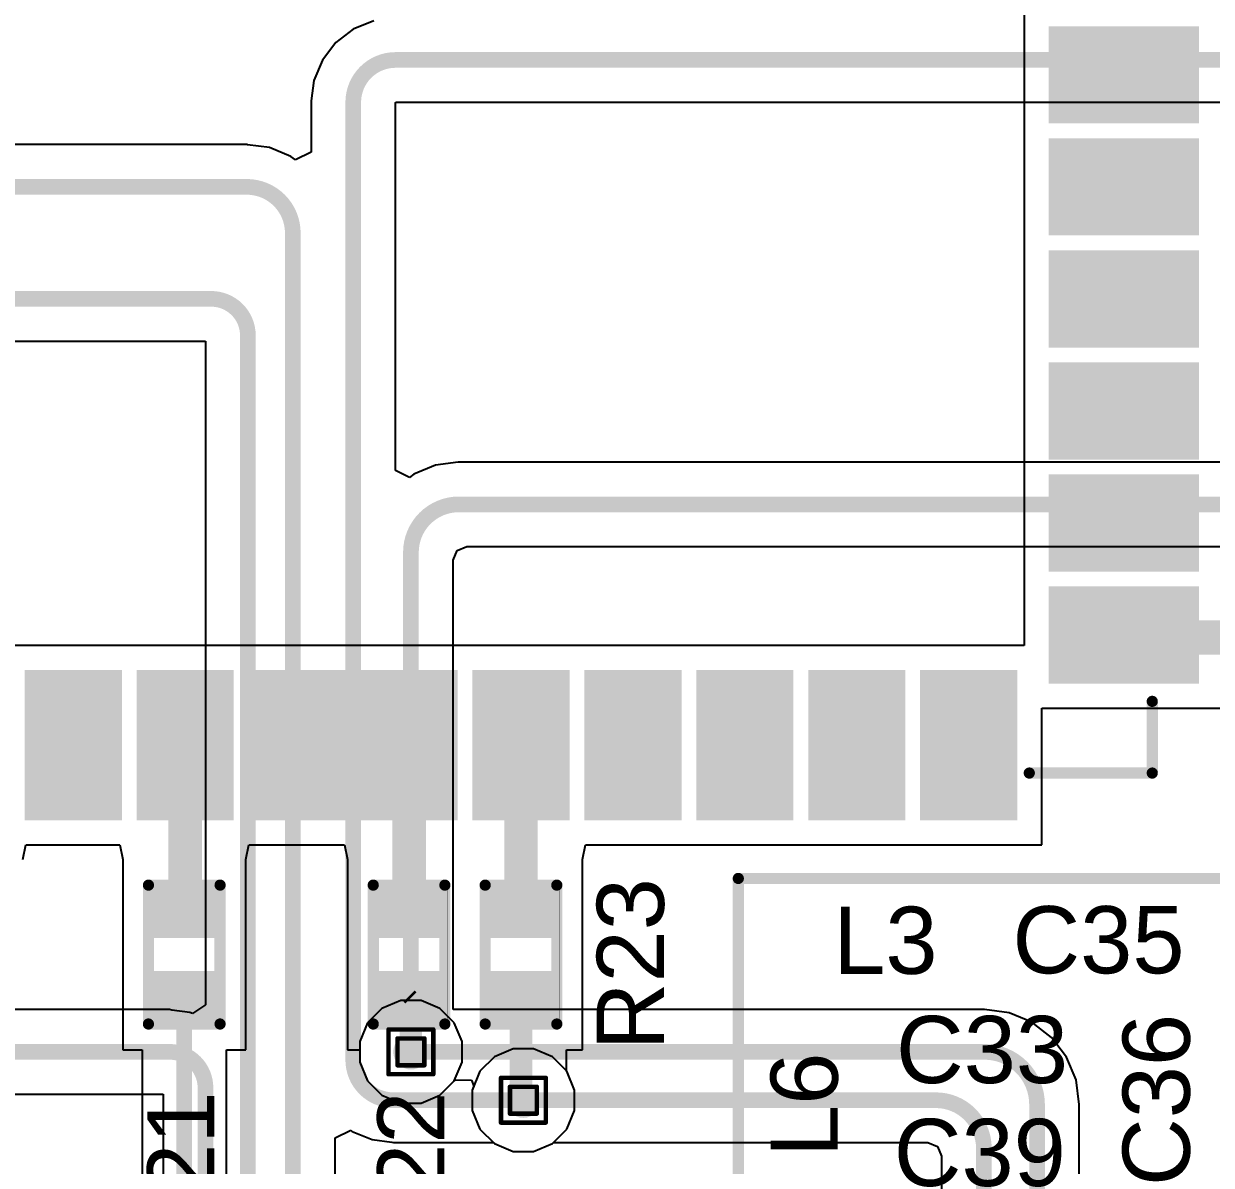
# Model space of a CAD drawing. Header units: inches. Extents: x -18 to 5357, y -8 to 5291.
# Drawn here: x 17.42 to 30.89, y 52.12 to 65.06 of the extents above; entities that cross this region are included whole.
import ezdxf

# ---------------------------------------------------------------- set-up
doc = ezdxf.new("R2010")
doc.units = ezdxf.units.IN
for name, color, linetype in [('Bottom Layer', 5, 'Continuous'), ('Drill Drawing', 1, 'Continuous'), ('Ground', 16, 'Continuous'), ('Power', 76, 'Continuous'), ('Top Layer', 1, 'Continuous'), ('Top Overlay', 2, 'Continuous'), ('Top Paste', 8, 'Continuous'), ('Top Solder', 216, 'Continuous'), ('Via Holes', 16, 'Continuous')]:
    doc.layers.add(name, color=color, linetype=linetype)
doc.styles.add('Arial', font='', dxfattribs={"height": 0.2})
doc.styles.get('Arial').set_extended_font_data('Arial')

# ---------------------------------------------------------------- blocks, each defined once
blk = doc.blocks.new('41_SMD_M______19')
at = {"layer": 'Top Layer'}
for points in [[(8.00000051, -0.82999961), (9.500000049999999, -0.82999961), (9.500000049999999, -1.73000035), (8.00000051, -1.73000035)], [(8.00000051, -2.09999961), (9.500000049999999, -2.09999961), (9.500000049999999, -3.00000035), (8.00000051, -3.00000035)], [(8.00000051, -3.36999961), (9.500000049999999, -3.36999961), (9.500000049999999, -4.270000349999999), (8.00000051, -4.270000349999999)], [(8.00000051, -4.63999961), (9.500000049999999, -4.63999961), (9.500000049999999, -5.54000035), (8.00000051, -5.54000035)], [(8.00000051, -5.90999961), (9.500000049999999, -5.90999961), (9.500000049999999, -6.810000349999999), (8.00000051, -6.810000349999999)], [(8.00000051, -7.179999609999999), (9.500000049999999, -7.179999609999999), (9.500000049999999, -8.080000349999999), (8.00000051, -8.080000349999999)], [(-3.61999911, -9.62999979), (-3.61999911, -8.13000025), (-2.71999837, -8.13000025), (-2.71999837, -9.62999979)], [(-2.34999911, -9.62999979), (-2.34999911, -8.13000025), (-1.44999837, -8.13000025), (-1.44999837, -9.62999979)], [(-1.07999911, -9.62999979), (-1.07999911, -8.13000025), (-0.1799983699999999, -8.13000025), (-0.1799983700000001, -9.62999979)], [(0.1900008899999999, -9.62999979), (0.1900008900000001, -8.13000025), (1.09000163, -8.13000025), (1.09000163, -9.62999979)], [(1.46000089, -9.62999979), (1.46000089, -8.13000025), (2.36000163, -8.13000025), (2.36000163, -9.62999979)], [(2.73000089, -9.62999979), (2.73000089, -8.13000025), (3.63000163, -8.13000025), (3.63000163, -9.62999979)], [(4.00000089, -9.62999979), (4.00000089, -8.13000025), (4.900001629999999, -8.13000025), (4.900001629999999, -9.62999979)], [(5.270000889999999, -9.62999979), (5.270000889999999, -8.13000025), (6.17000163, -8.13000025), (6.17000163, -9.62999979)], [(6.54000089, -9.62999979), (6.54000089, -8.13000025), (7.44000163, -8.13000025), (7.44000163, -9.62999979)]]:
    blk.add_hatch(color=1, dxfattribs=at).paths.add_polyline_path(points)
at = {"layer": 'Top Paste'}
for points in [[(8.00000051, -0.82999961), (9.500000049999999, -0.82999961), (9.500000049999999, -1.73000035), (8.00000051, -1.73000035)], [(8.00000051, -2.09999961), (9.500000049999999, -2.09999961), (9.500000049999999, -3.00000035), (8.00000051, -3.00000035)], [(8.00000051, -3.36999961), (9.500000049999999, -3.36999961), (9.500000049999999, -4.270000349999999), (8.00000051, -4.270000349999999)], [(8.00000051, -4.63999961), (9.500000049999999, -4.63999961), (9.500000049999999, -5.54000035), (8.00000051, -5.54000035)], [(8.00000051, -5.90999961), (9.500000049999999, -5.90999961), (9.500000049999999, -6.810000349999999), (8.00000051, -6.810000349999999)], [(8.00000051, -7.179999609999999), (9.500000049999999, -7.179999609999999), (9.500000049999999, -8.080000349999999), (8.00000051, -8.080000349999999)], [(-3.61999911, -9.62999979), (-3.61999911, -8.13000025), (-2.71999837, -8.13000025), (-2.71999837, -9.62999979)], [(-2.34999911, -9.62999979), (-2.34999911, -8.13000025), (-1.44999837, -8.13000025), (-1.44999837, -9.62999979)], [(-1.07999911, -9.62999979), (-1.07999911, -8.13000025), (-0.1799983699999999, -8.13000025), (-0.1799983700000001, -9.62999979)], [(0.1900008899999999, -9.62999979), (0.1900008900000001, -8.13000025), (1.09000163, -8.13000025), (1.09000163, -9.62999979)], [(1.46000089, -9.62999979), (1.46000089, -8.13000025), (2.36000163, -8.13000025), (2.36000163, -9.62999979)], [(2.73000089, -9.62999979), (2.73000089, -8.13000025), (3.63000163, -8.13000025), (3.63000163, -9.62999979)], [(4.00000089, -9.62999979), (4.00000089, -8.13000025), (4.900001629999999, -8.13000025), (4.900001629999999, -9.62999979)], [(5.270000889999999, -9.62999979), (5.270000889999999, -8.13000025), (6.17000163, -8.13000025), (6.17000163, -9.62999979)], [(6.54000089, -9.62999979), (6.54000089, -8.13000025), (7.44000163, -8.13000025), (7.44000163, -9.62999979)]]:
    blk.add_hatch(color=8, dxfattribs=at).paths.add_polyline_path(points)
at = {"layer": 'Top Solder'}
for points in [[(7.89840051, -0.72839961), (9.601600049999998, -0.72839961), (9.601600049999998, -1.83160035), (7.89840051, -1.83160035)], [(7.89840051, -1.99839961), (9.601600049999998, -1.99839961), (9.601600049999998, -3.10160035), (7.89840051, -3.10160035)], [(7.89840051, -3.268399609999999), (9.601600049999998, -3.268399609999999), (9.601600049999998, -4.37160035), (7.89840051, -4.37160035)], [(7.89840051, -4.53839961), (9.601600049999998, -4.53839961), (9.601600049999998, -5.64160035), (7.89840051, -5.64160035)], [(7.89840051, -5.808399609999999), (9.601600049999998, -5.808399609999999), (9.601600049999998, -6.91160035), (7.89840051, -6.91160035)], [(7.89840051, -7.078399609999999), (9.601600049999998, -7.078399609999999), (9.601600049999998, -8.18160035), (7.89840051, -8.18160035)], [(-3.72159911, -9.731599789999999), (-3.72159911, -8.02840025), (-2.61839837, -8.02840025), (-2.61839837, -9.731599789999999)], [(-2.45159911, -9.731599789999999), (-2.45159911, -8.02840025), (-1.34839837, -8.02840025), (-1.34839837, -9.731599789999999)], [(-1.18159911, -9.731599789999999), (-1.18159911, -8.02840025), (-0.07839836999999991, -8.02840025), (-0.07839837000000008, -9.731599789999999)], [(0.08840088999999993, -9.731599789999999), (0.08840089000000007, -8.02840025), (1.19160163, -8.02840025), (1.19160163, -9.731599789999999)], [(1.35840089, -9.731599789999999), (1.35840089, -8.02840025), (2.46160163, -8.02840025), (2.46160163, -9.731599789999999)], [(2.62840089, -9.731599789999999), (2.62840089, -8.02840025), (3.73160163, -8.02840025), (3.73160163, -9.731599789999999)], [(3.89840089, -9.731599789999999), (3.89840089, -8.02840025), (5.00160163, -8.02840025), (5.00160163, -9.731599789999999)], [(5.16840089, -9.731599789999999), (5.16840089, -8.02840025), (6.27160163, -8.02840025), (6.27160163, -9.731599789999999)], [(6.43840089, -9.731599789999999), (6.43840089, -8.02840025), (7.54160163, -8.02840025), (7.54160163, -9.731599789999999)]]:
    blk.add_hatch(color=216, dxfattribs=at).paths.add_polyline_path(points)
at = {"layer": 'Top Overlay'}
for points in [[(9.0718005, -9.19680152, 0.127, 0.127, 0), (9.0718005, -8.38400152, 0.127, 0.127, 0)], [(7.67679948, -9.19680152, 0.127, 0.127, 0), (9.0718005, -9.19680152, 0.127, 0.127, 0)]]:
    blk.add_lwpolyline(points, format="xyseb", dxfattribs=at)
for points in [[(9.0400505, -8.38400152, 0.0635, 0.0635, 1), (9.103550499999999, -8.38400152, 0.0635, 0.0635, 1)], [(7.645049479999999, -9.19680152, 0.0635, 0.0635, 1), (7.708549479999999, -9.19680152, 0.0635, 0.0635, 1)], [(9.0400505, -9.19680152, 0.0635, 0.0635, 1), (9.103550499999999, -9.19680152, 0.0635, 0.0635, 1)], [(9.0400505, -9.19680152, 0.0635, 0.0635, 1), (9.103550499999999, -9.19680152, 0.0635, 0.0635, 1)]]:
    blk.add_lwpolyline(points, format="xyseb", close=True, dxfattribs=at)
blk = doc.blocks.new('R___0402_51')
at = {"layer": 'Top Layer'}
for points in [[(-0.6985, -0.3175), (-0.6985, 0.3175), (-0.2412999999999999, 0.3175), (-0.2413, -0.3175)], [(0.2412999999999999, -0.3175), (0.2413, 0.3175), (0.6985, 0.3175), (0.6985, -0.3175)]]:
    blk.add_hatch(color=1, dxfattribs=at).paths.add_polyline_path(points)
at = {"layer": 'Top Paste'}
for points in [[(-0.6985, -0.3175), (-0.6985, 0.3175), (-0.2412999999999999, 0.3175), (-0.2413, -0.3175)], [(0.2412999999999999, -0.3175), (0.2413, 0.3175), (0.6985, 0.3175), (0.6985, -0.3175)]]:
    blk.add_hatch(color=8, dxfattribs=at).paths.add_polyline_path(points)
at = {"layer": 'Top Solder'}
for points in [[(-0.75350116, -0.37250116), (-0.75350116, 0.37250116), (-0.1862988399999999, 0.37250116), (-0.18629884, -0.37250116)], [(0.1862988399999999, -0.37250116), (0.18629884, 0.37250116), (0.75350116, 0.37250116), (0.75350116, -0.37250116)]]:
    blk.add_hatch(color=216, dxfattribs=at).paths.add_polyline_path(points)
at = {"layer": 'Top Overlay'}
for points in [[(-0.7874, 0.4064, 0.127, 0.127, 0), (0.7874, 0.4064, 0.127, 0.127, 0)], [(-0.7874, 0.4064, 0.127, 0.127, 0), (-0.7874, -0.4064, 0.127, 0.127, 0)], [(0.7874, 0.4064, 0.127, 0.127, 0), (0.7874, -0.4064, 0.127, 0.127, 0)], [(-0.7874, -0.4064, 0.127, 0.127, 0), (0.7874, -0.4064, 0.127, 0.127, 0)], [(-0.8128, -0.4318, 0.0032258, 0.0032258, 0), (0.8128, -0.4318, 0.0032258, 0.0032258, 0)]]:
    blk.add_lwpolyline(points, format="xyseb", dxfattribs=at)
for points in [[(-0.8191499999999999, 0.4064, 0.0635, 0.0635, 1), (-0.7556499999999999, 0.4064, 0.0635, 0.0635, 1)], [(-0.8191499999999999, 0.4064, 0.0635, 0.0635, 1), (-0.7556499999999999, 0.4064, 0.0635, 0.0635, 1)], [(0.7556499999999999, 0.4064, 0.0635, 0.0635, 1), (0.8191499999999999, 0.4064, 0.0635, 0.0635, 1)], [(0.7556499999999999, 0.4064, 0.0635, 0.0635, 1), (0.8191499999999999, 0.4064, 0.0635, 0.0635, 1)], [(-0.8191499999999999, -0.4064, 0.0635, 0.0635, 1), (-0.7556499999999999, -0.4064, 0.0635, 0.0635, 1)], [(-0.8191499999999999, -0.4064, 0.0635, 0.0635, 1), (-0.7556499999999999, -0.4064, 0.0635, 0.0635, 1)], [(0.7556499999999999, -0.4064, 0.0635, 0.0635, 1), (0.8191499999999999, -0.4064, 0.0635, 0.0635, 1)], [(0.7556499999999999, -0.4064, 0.0635, 0.0635, 1), (0.8191499999999999, -0.4064, 0.0635, 0.0635, 1)], [(-0.81360518, -0.4318, 0.0016129, 0.0016129, 1), (-0.8119948199999999, -0.4318, 0.0016129, 0.0016129, 1)], [(0.8119948199999999, -0.4318, 0.0016129, 0.0016129, 1), (0.81360518, -0.4318, 0.0016129, 0.0016129, 1)]]:
    blk.add_lwpolyline(points, format="xyseb", close=True, dxfattribs=at)
blk = doc.blocks.new('R___0402_52')
at = {"layer": 'Top Layer'}
for points in [[(-0.6985, -0.3175), (-0.6985, 0.3175), (-0.2412999999999999, 0.3175), (-0.2413, -0.3175)], [(0.2412999999999999, -0.3175), (0.2413, 0.3175), (0.6985, 0.3175), (0.6985, -0.3175)]]:
    blk.add_hatch(color=1, dxfattribs=at).paths.add_polyline_path(points)
at = {"layer": 'Top Paste'}
for points in [[(-0.6985, -0.3175), (-0.6985, 0.3175), (-0.2412999999999999, 0.3175), (-0.2413, -0.3175)], [(0.2412999999999999, -0.3175), (0.2413, 0.3175), (0.6985, 0.3175), (0.6985, -0.3175)]]:
    blk.add_hatch(color=8, dxfattribs=at).paths.add_polyline_path(points)
at = {"layer": 'Top Solder'}
for points in [[(-0.75350116, -0.37250116), (-0.75350116, 0.37250116), (-0.1862988399999999, 0.37250116), (-0.18629884, -0.37250116)], [(0.1862988399999999, -0.37250116), (0.18629884, 0.37250116), (0.75350116, 0.37250116), (0.75350116, -0.37250116)]]:
    blk.add_hatch(color=216, dxfattribs=at).paths.add_polyline_path(points)
at = {"layer": 'Top Overlay'}
for points in [[(-0.7874, 0.4064, 0.127, 0.127, 0), (0.7874, 0.4064, 0.127, 0.127, 0)], [(-0.7874, 0.4064, 0.127, 0.127, 0), (-0.7874, -0.4064, 0.127, 0.127, 0)], [(0.7874, 0.4064, 0.127, 0.127, 0), (0.7874, -0.4064, 0.127, 0.127, 0)], [(-0.7874, -0.4064, 0.127, 0.127, 0), (0.7874, -0.4064, 0.127, 0.127, 0)], [(-0.8128, -0.4318, 0.0032258, 0.0032258, 0), (0.8128, -0.4318, 0.0032258, 0.0032258, 0)]]:
    blk.add_lwpolyline(points, format="xyseb", dxfattribs=at)
for points in [[(-0.8191499999999999, 0.4064, 0.0635, 0.0635, 1), (-0.7556499999999999, 0.4064, 0.0635, 0.0635, 1)], [(-0.8191499999999999, 0.4064, 0.0635, 0.0635, 1), (-0.7556499999999999, 0.4064, 0.0635, 0.0635, 1)], [(0.7556499999999999, 0.4064, 0.0635, 0.0635, 1), (0.8191499999999999, 0.4064, 0.0635, 0.0635, 1)], [(0.7556499999999999, 0.4064, 0.0635, 0.0635, 1), (0.8191499999999999, 0.4064, 0.0635, 0.0635, 1)], [(-0.8191499999999999, -0.4064, 0.0635, 0.0635, 1), (-0.7556499999999999, -0.4064, 0.0635, 0.0635, 1)], [(-0.8191499999999999, -0.4064, 0.0635, 0.0635, 1), (-0.7556499999999999, -0.4064, 0.0635, 0.0635, 1)], [(0.7556499999999999, -0.4064, 0.0635, 0.0635, 1), (0.8191499999999999, -0.4064, 0.0635, 0.0635, 1)], [(0.7556499999999999, -0.4064, 0.0635, 0.0635, 1), (0.8191499999999999, -0.4064, 0.0635, 0.0635, 1)], [(-0.81360518, -0.4318, 0.0016129, 0.0016129, 1), (-0.8119948199999999, -0.4318, 0.0016129, 0.0016129, 1)], [(0.8119948199999999, -0.4318, 0.0016129, 0.0016129, 1), (0.81360518, -0.4318, 0.0016129, 0.0016129, 1)]]:
    blk.add_lwpolyline(points, format="xyseb", close=True, dxfattribs=at)
blk = doc.blocks.new('R___0402_53')
at = {"layer": 'Top Layer'}
for points in [[(-0.6985, -0.3175), (-0.6985, 0.3175), (-0.2412999999999999, 0.3175), (-0.2413, -0.3175)], [(0.2412999999999999, -0.3175), (0.2413, 0.3175), (0.6985, 0.3175), (0.6985, -0.3175)]]:
    blk.add_hatch(color=1, dxfattribs=at).paths.add_polyline_path(points)
at = {"layer": 'Top Paste'}
for points in [[(-0.6985, -0.3175), (-0.6985, 0.3175), (-0.2412999999999999, 0.3175), (-0.2413, -0.3175)], [(0.2412999999999999, -0.3175), (0.2413, 0.3175), (0.6985, 0.3175), (0.6985, -0.3175)]]:
    blk.add_hatch(color=8, dxfattribs=at).paths.add_polyline_path(points)
at = {"layer": 'Top Solder'}
for points in [[(-0.75350116, -0.37250116), (-0.75350116, 0.37250116), (-0.1862988399999999, 0.37250116), (-0.18629884, -0.37250116)], [(0.1862988399999999, -0.37250116), (0.18629884, 0.37250116), (0.75350116, 0.37250116), (0.75350116, -0.37250116)]]:
    blk.add_hatch(color=216, dxfattribs=at).paths.add_polyline_path(points)
at = {"layer": 'Top Overlay'}
for points in [[(-0.7874, 0.4064, 0.127, 0.127, 0), (0.7874, 0.4064, 0.127, 0.127, 0)], [(-0.7874, 0.4064, 0.127, 0.127, 0), (-0.7874, -0.4064, 0.127, 0.127, 0)], [(0.7874, 0.4064, 0.127, 0.127, 0), (0.7874, -0.4064, 0.127, 0.127, 0)], [(-0.7874, -0.4064, 0.127, 0.127, 0), (0.7874, -0.4064, 0.127, 0.127, 0)], [(-0.8128, -0.4318, 0.0032258, 0.0032258, 0), (0.8128, -0.4318, 0.0032258, 0.0032258, 0)]]:
    blk.add_lwpolyline(points, format="xyseb", dxfattribs=at)
for points in [[(-0.8191499999999999, 0.4064, 0.0635, 0.0635, 1), (-0.7556499999999999, 0.4064, 0.0635, 0.0635, 1)], [(-0.8191499999999999, 0.4064, 0.0635, 0.0635, 1), (-0.7556499999999999, 0.4064, 0.0635, 0.0635, 1)], [(0.7556499999999999, 0.4064, 0.0635, 0.0635, 1), (0.8191499999999999, 0.4064, 0.0635, 0.0635, 1)], [(0.7556499999999999, 0.4064, 0.0635, 0.0635, 1), (0.8191499999999999, 0.4064, 0.0635, 0.0635, 1)], [(-0.8191499999999999, -0.4064, 0.0635, 0.0635, 1), (-0.7556499999999999, -0.4064, 0.0635, 0.0635, 1)], [(-0.8191499999999999, -0.4064, 0.0635, 0.0635, 1), (-0.7556499999999999, -0.4064, 0.0635, 0.0635, 1)], [(0.7556499999999999, -0.4064, 0.0635, 0.0635, 1), (0.8191499999999999, -0.4064, 0.0635, 0.0635, 1)], [(0.7556499999999999, -0.4064, 0.0635, 0.0635, 1), (0.8191499999999999, -0.4064, 0.0635, 0.0635, 1)], [(-0.81360518, -0.4318, 0.0016129, 0.0016129, 1), (-0.8119948199999999, -0.4318, 0.0016129, 0.0016129, 1)], [(0.8119948199999999, -0.4318, 0.0016129, 0.0016129, 1), (0.81360518, -0.4318, 0.0016129, 0.0016129, 1)]]:
    blk.add_lwpolyline(points, format="xyseb", close=True, dxfattribs=at)

msp = doc.modelspace()

# ---------------------------------------------------------------- hatches: boundary and pattern name
at = {"layer": 'Bottom Layer'}
h = msp.add_hatch(color=5, dxfattribs=at)
edge = h.paths.add_edge_path()
edge.add_arc((21.81255988, 53.4058241), 0.1999996, 0, 360)
h = msp.add_hatch(color=5, dxfattribs=at)
edge = h.paths.add_edge_path()
edge.add_arc((23.0886, 52.8574), 0.1999996, 0, 360)
at = {"layer": 'Ground'}
h = msp.add_hatch(color=16, dxfattribs=at)
edge = h.paths.add_edge_path()
edge.add_arc((21.81255988, 53.4058241), 0.1999996, 0, 360)
h = msp.add_hatch(color=16, dxfattribs=at)
edge = h.paths.add_edge_path()
edge.add_arc((23.0886, 52.8574), 0.1999996, 0, 360)
at = {"layer": 'Power'}
h = msp.add_hatch(color=76, dxfattribs=at)
edge = h.paths.add_edge_path()
edge.add_arc((21.81255988, 53.4058241), 0.1999996, 0, 360)
h = msp.add_hatch(color=76, dxfattribs=at)
edge = h.paths.add_edge_path()
edge.add_arc((23.0886, 52.8574), 0.1999996, 0, 360)
at = {"layer": 'Top Layer'}
h = msp.add_hatch(color=1, dxfattribs=at)
edge = h.paths.add_edge_path()
edge.add_arc((21.81255988, 53.4058241), 0.1999996, 0, 360)
h = msp.add_hatch(color=1, dxfattribs=at)
edge = h.paths.add_edge_path()
edge.add_arc((23.0886, 52.8574), 0.1999996, 0, 360)
at = {"layer": 'Via Holes'}
h = msp.add_hatch(color=7, dxfattribs=at)
edge = h.paths.add_edge_path()
edge.add_arc((21.81255988, 53.4058241), 0.0999998, 0, 360)
h = msp.add_hatch(color=7, dxfattribs=at)
edge = h.paths.add_edge_path()
edge.add_arc((23.0886, 52.8574), 0.0999998, 0, 360)

# ---------------------------------------------------------------- linework, layer by layer
at = {"layer": 'Bottom Layer'}
for p, q in [((21.39021122, 65.09814768), (21.15914234, 65.0024354)), ((21.15914234, 65.0024354), (20.96071754, 64.85018018)), ((20.96071754, 64.85018018), (20.80846232, 64.65175538)), ((20.80846232, 64.65175538), (20.71275004, 64.4206865)), ((20.71275004, 64.4206865), (20.682077, 64.18771008)), ((20.682077, 64.18771008), (20.67909504, 64.17271645999999)), ((20.67909504, 64.17271645999999), (20.67909504, 63.60679937999999)), ((21.63730496, 63.9924425), (21.6381838, 64.16988182)), ((21.6381838, 64.16988182), (21.64018786, 64.17070985999999)), ((21.64018786, 64.17070985999999), (21.6410159, 64.17271391999999)), ((21.6410159, 64.17271391999999), (21.81845522, 64.17359276)), ((21.81845522, 64.17359276), (41.33238622, 64.17359276)), ((21.63730496, 59.99688533999999), (21.63730496, 63.9924425)), ((19.94967816, 63.6929892), (14.38875202, 63.6929892)), ((19.95915744, 63.69110452), (19.94967816, 63.6929892)), ((20.20885722, 63.6582293), (19.95915744, 63.69110452)), ((20.45037312, 63.5581914), (20.20885722, 63.6582293)), ((20.67909504, 63.60679937999999), (20.50129504, 63.51911858)), ((20.50129504, 63.51911858), (20.45037312, 63.5581914)), ((14.38875202, 61.46477927999999), (19.48374818, 61.46477927999999)), ((19.48374818, 61.46477927999999), (19.48374818, 53.9387923)), ((22.34977242, 60.09155368), (22.09188622, 60.0576015)), ((22.35656946, 60.09290496), (22.34977242, 60.09155368)), ((41.35597012, 60.09290496), (22.35656946, 60.09290496)), ((21.79677124, 59.91824439999999), (21.63730496, 59.99688533999999)), ((21.84523952, 59.95543762), (21.79677124, 59.91824439999999)), ((22.09188622, 60.0576015), (21.84523952, 59.95543762)), ((22.29166484, 58.97930292), (22.33744834, 59.08891154)), ((22.33744834, 59.08891154), (22.44705696, 59.13469503999999)), ((22.44705696, 59.13469503999999), (41.30959988, 59.13469503999999)), ((22.29166484, 53.88492906), (22.29166484, 58.97930292)), ((19.48374818, 53.9387923), (19.33591256, 53.84000915999999)), ((19.0754, 53.88492906), (17.0751119, 53.88492906)), ((19.09983988, 53.8800675), (19.0754, 53.88492906)), ((19.30413716, 53.85317144), (19.09983988, 53.8800675)), ((19.33591256, 53.84000915999999), (19.30413716, 53.85317144)), ((28.32000177999999, 53.88492906), (22.29166484, 53.88492906)), ((28.32007798, 53.88491382), (28.32000177999999, 53.88492906)), ((28.5983553, 53.84827686), (28.32007798, 53.88491382)), ((28.85774263999999, 53.7408374), (28.5983553, 53.84827686)), ((29.08048032, 53.56992334), (28.85774263999999, 53.7408374)), ((29.25139438, 53.34718565999999), (29.08048032, 53.56992334)), ((29.35883384, 53.08779832), (29.25139438, 53.34718565999999)), ((29.3954708, 52.80952099999999), (29.35883384, 53.08779832)), ((17.0219878, 52.92671913999999), (19.00262138, 52.92671913999999)), ((19.00262138, 52.92671913999999), (19.00262138, 23.5138214)), ((29.39548604, 52.80944479999999), (29.3954708, 52.80952099999999)), ((29.39548604, 38.44970465999999), (29.39548604, 52.80944479999999)), ((20.95170562, 52.43012882), (21.12950562, 52.51781216)), ((20.9517107, 29.79099706), (20.95170562, 52.43012882)), ((21.12950562, 52.51781216), (21.14683096, 52.5045178)), ((21.14683096, 52.5045178), (21.37185718, 52.41130996)), ((21.37185718, 52.41130996), (21.59517652, 52.38190946)), ((21.59517652, 52.38190946), (21.6133426, 52.37829503999999)), ((21.6133426, 52.37829503999999), (22.74604798, 52.37829503999999)), ((22.74604798, 52.37829503999999), (22.75948966, 52.36485336)), ((22.75948966, 52.36485336), (22.97303254, 52.2764004)), ((22.97303254, 52.2764004), (23.20416746, 52.2764004)), ((23.20416746, 52.2764004), (23.41771034, 52.36485336)), ((23.41771034, 52.36485336), (23.43115202, 52.37829503999999)), ((23.43115202, 52.37829503999999), (27.67856034, 52.37829503999999)), ((27.67856034, 52.37829503999999), (27.78833152, 52.33258012)), ((27.78833152, 52.33258012), (27.83404644, 52.22280893999999)), ((27.83404644, 52.22280893999999), (27.83404644, 49.84853378))]:
    msp.add_line(p, q, dxfattribs=at)
for points in [[(21.1582, 64.17271645999999, 0.1778, 0.1778, -0.4142135623730951), (21.63818126, 64.65269771999999, 0.1778, 0.1778, 0)], [(21.63818126, 64.65269771999999, 0.1778, 0.1778, 0), (42.37544738, 64.65269771999999, 0.1778, 0.1778, 0)], [(21.1582, 53.31254259999999, 0.1778, 0.1778, 0), (21.1582, 64.17271645999999, 0.1778, 0.1778, 0)], [(14.0462, 63.21388424, 0.1778, 0.1778, 0), (19.94967816, 63.21388424, 0.1778, 0.1778, 0)], [(19.94967816, 63.21388424, 0.1778, 0.1778, -0.4142135623730951), (20.47259812, 62.69096428, 0.1778, 0.1778, 0)], [(20.47259812, 56.58023482, 0.1778, 0.1778, 0), (20.47259812, 62.69096428, 0.1778, 0.1778, 0)], [(14.0462, 61.94388423999999, 0.1778, 0.1778, 0), (19.54710594, 61.94388423999999, 0.1778, 0.1778, 0)], [(19.5471034, 61.94388423999999, 0.1778, 0.1778, -0.4142135623730951), (19.96284044, 61.5281472, 0.1778, 0.1778, 0)], [(19.96284044, 61.5281472, 0.1778, 0.1778, 0), (19.96285314, 61.5281345, 0.1778, 0.1778, 0)], [(19.96285314, 23.9066705, 0.1778, 0.1778, 0), (19.96285314, 61.5281345, 0.1778, 0.1778, 0)], [(21.81255988, 59.06979042, 0.1778, 0.1778, -0.4142135623730951), (22.35656946, 59.6138, 0.1778, 0.1778, 0)], [(22.35656946, 59.6138, 0.1778, 0.1778, 0), (42.3343451, 59.6138, 0.1778, 0.1778, 0)], [(21.81255988, 53.4058241, 0.1778, 0.1778, 0), (21.81255988, 59.06979042, 0.1778, 0.1778, 0)], [(20.47259812, 56.58023482, 0.1778, 0.1778, 0), (20.47260828, 24.40325066, 0.1778, 0.1778, 0)], [(16.73255988, 53.4058241, 0.1778, 0.1778, 0), (19.0754, 53.4058241, 0.1778, 0.1778, 0)], [(19.07539746, 53.4058241, 0.1778, 0.1778, -0.4135582315001135), (19.48171618, 53.0004147, 0.1778, 0.1778, 0)], [(21.81255988, 53.4058241, 0.1778, 0.1778, 0), (28.32000177999999, 53.4058241, 0.1778, 0.1778, 0)], [(28.32000177999999, 53.4058241, 0.1778, 0.1778, -0.4142135623730951), (28.91638108, 52.80944479999999, 0.1778, 0.1778, 0)], [(21.6133426, 52.8574, 0.1778, 0.1778, -0.4142135623730951), (21.1582, 53.31254259999999, 0.1778, 0.1778, 0)], [(19.48171618, 53.00041724, 0.1778, 0.1778, 0), (19.48172634, 53.00040708, 0.1778, 0.1778, 0)], [(19.48172634, 23.5138214, 0.1778, 0.1778, 0), (19.48172634, 53.00040708, 0.1778, 0.1778, 0)], [(21.6133426, 52.8574, 0.1778, 0.1778, 0), (23.0886, 52.8574, 0.1778, 0.1778, 0)], [(23.0886, 52.8574, 0.1778, 0.1778, 0), (27.76929676, 52.8574, 0.1778, 0.1778, 0)], [(27.76929676, 52.8574, 0.1778, 0.1778, -0.4142135623730951), (28.3131514, 52.31354536, 0.1778, 0.1778, 0)], [(28.91638108, 38.44970465999999, 0.1778, 0.1778, 0), (28.91638108, 52.80944479999999, 0.1778, 0.1778, 0)], [(28.3131514, 38.84480674, 0.1778, 0.1778, 0), (28.3131514, 52.31354536, 0.1778, 0.1778, 0)]]:
    msp.add_lwpolyline(points, format="xyseb", dxfattribs=at)
for points in [[(21.59373126, 64.65269771999999, 0.08889999999999999, 0.08889999999999999, 1), (21.68263126, 64.65269771999999, 0.08889999999999999, 0.08889999999999999, 1)], [(21.59373126, 64.65269771999999, 0.08889999999999999, 0.08889999999999999, 1), (21.68263126, 64.65269771999999, 0.08889999999999999, 0.08889999999999999, 1)], [(21.11375, 64.17271645999999, 0.08889999999999999, 0.08889999999999999, 1), (21.20265, 64.17271645999999, 0.08889999999999999, 0.08889999999999999, 1)], [(21.11375, 64.17271645999999, 0.08889999999999999, 0.08889999999999999, 1), (21.20265, 64.17271645999999, 0.08889999999999999, 0.08889999999999999, 1)], [(19.90522816, 63.21388424, 0.08889999999999999, 0.08889999999999999, 1), (19.99412816, 63.21388424, 0.08889999999999999, 0.08889999999999999, 1)], [(19.90522816, 63.21388424, 0.08889999999999999, 0.08889999999999999, 1), (19.99412816, 63.21388424, 0.08889999999999999, 0.08889999999999999, 1)], [(20.42814812, 62.69096428, 0.08889999999999999, 0.08889999999999999, 1), (20.51704812, 62.69096428, 0.08889999999999999, 0.08889999999999999, 1)], [(20.42814812, 62.69096428, 0.08889999999999999, 0.08889999999999999, 1), (20.51704812, 62.69096428, 0.08889999999999999, 0.08889999999999999, 1)], [(19.5026534, 61.94388423999999, 0.08889999999999999, 0.08889999999999999, 1), (19.5915534, 61.94388423999999, 0.08889999999999999, 0.08889999999999999, 1)], [(19.50265594, 61.94388423999999, 0.08889999999999999, 0.08889999999999999, 1), (19.59155594, 61.94388423999999, 0.08889999999999999, 0.08889999999999999, 1)], [(19.91839044, 61.5281472, 0.08889999999999999, 0.08889999999999999, 1), (20.00729044, 61.5281472, 0.08889999999999999, 0.08889999999999999, 1)], [(19.91839044, 61.5281472, 0.08889999999999999, 0.08889999999999999, 1), (20.00729044, 61.5281472, 0.08889999999999999, 0.08889999999999999, 1)], [(19.91840314, 61.5281345, 0.08889999999999999, 0.08889999999999999, 1), (20.00730314, 61.5281345, 0.08889999999999999, 0.08889999999999999, 1)], [(19.91840314, 61.5281345, 0.08889999999999999, 0.08889999999999999, 1), (20.00730314, 61.5281345, 0.08889999999999999, 0.08889999999999999, 1)], [(22.31211946, 59.6138, 0.08889999999999999, 0.08889999999999999, 1), (22.40101946, 59.6138, 0.08889999999999999, 0.08889999999999999, 1)], [(22.31211946, 59.6138, 0.08889999999999999, 0.08889999999999999, 1), (22.40101946, 59.6138, 0.08889999999999999, 0.08889999999999999, 1)], [(21.76810988, 59.06979042, 0.08889999999999999, 0.08889999999999999, 1), (21.85700988, 59.06979042, 0.08889999999999999, 0.08889999999999999, 1)], [(21.76810988, 59.06979042, 0.08889999999999999, 0.08889999999999999, 1), (21.85700988, 59.06979042, 0.08889999999999999, 0.08889999999999999, 1)], [(20.42814812, 56.58023482, 0.08889999999999999, 0.08889999999999999, 1), (20.51704812, 56.58023482, 0.08889999999999999, 0.08889999999999999, 1)], [(20.42814812, 56.58023482, 0.08889999999999999, 0.08889999999999999, 1), (20.51704812, 56.58023482, 0.08889999999999999, 0.08889999999999999, 1)], [(19.03094746, 53.4058241, 0.08889999999999999, 0.08889999999999999, 1), (19.11984746, 53.4058241, 0.08889999999999999, 0.08889999999999999, 1)], [(19.03095, 53.4058241, 0.08889999999999999, 0.08889999999999999, 1), (19.11985, 53.4058241, 0.08889999999999999, 0.08889999999999999, 1)], [(21.76810988, 53.4058241, 0.08889999999999999, 0.08889999999999999, 1), (21.85700988, 53.4058241, 0.08889999999999999, 0.08889999999999999, 1)], [(21.76810988, 53.4058241, 0.08889999999999999, 0.08889999999999999, 1), (21.85700988, 53.4058241, 0.08889999999999999, 0.08889999999999999, 1)], [(28.27555178, 53.4058241, 0.08889999999999999, 0.08889999999999999, 1), (28.36445178, 53.4058241, 0.08889999999999999, 0.08889999999999999, 1)], [(28.27555178, 53.4058241, 0.08889999999999999, 0.08889999999999999, 1), (28.36445178, 53.4058241, 0.08889999999999999, 0.08889999999999999, 1)], [(21.11375, 53.31254259999999, 0.08889999999999999, 0.08889999999999999, 1), (21.20265, 53.31254259999999, 0.08889999999999999, 0.08889999999999999, 1)], [(21.11375, 53.31254259999999, 0.08889999999999999, 0.08889999999999999, 1), (21.20265, 53.31254259999999, 0.08889999999999999, 0.08889999999999999, 1)], [(19.43726618, 53.00041724, 0.08889999999999999, 0.08889999999999999, 1), (19.52616618, 53.00041724, 0.08889999999999999, 0.08889999999999999, 1)], [(19.43726618, 53.0004147, 0.08889999999999999, 0.08889999999999999, 1), (19.52616618, 53.0004147, 0.08889999999999999, 0.08889999999999999, 1)], [(19.43727634, 53.00040708, 0.08889999999999999, 0.08889999999999999, 1), (19.52617634, 53.00040708, 0.08889999999999999, 0.08889999999999999, 1)], [(19.43727634, 53.00040708, 0.08889999999999999, 0.08889999999999999, 1), (19.52617634, 53.00040708, 0.08889999999999999, 0.08889999999999999, 1)], [(21.5688926, 52.8574, 0.08889999999999999, 0.08889999999999999, 1), (21.6577926, 52.8574, 0.08889999999999999, 0.08889999999999999, 1)], [(21.5688926, 52.8574, 0.08889999999999999, 0.08889999999999999, 1), (21.6577926, 52.8574, 0.08889999999999999, 0.08889999999999999, 1)], [(23.04415, 52.8574, 0.08889999999999999, 0.08889999999999999, 1), (23.13305, 52.8574, 0.08889999999999999, 0.08889999999999999, 1)], [(23.04415, 52.8574, 0.08889999999999999, 0.08889999999999999, 1), (23.13305, 52.8574, 0.08889999999999999, 0.08889999999999999, 1)], [(27.72484676, 52.8574, 0.08889999999999999, 0.08889999999999999, 1), (27.81374676, 52.8574, 0.08889999999999999, 0.08889999999999999, 1)], [(27.72484676, 52.8574, 0.08889999999999999, 0.08889999999999999, 1), (27.81374676, 52.8574, 0.08889999999999999, 0.08889999999999999, 1)], [(28.87193108, 52.80944479999999, 0.08889999999999999, 0.08889999999999999, 1), (28.96083108, 52.80944479999999, 0.08889999999999999, 0.08889999999999999, 1)], [(28.87193108, 52.80944479999999, 0.08889999999999999, 0.08889999999999999, 1), (28.96083108, 52.80944479999999, 0.08889999999999999, 0.08889999999999999, 1)], [(28.2687014, 52.31354536, 0.08889999999999999, 0.08889999999999999, 1), (28.3576014, 52.31354536, 0.08889999999999999, 0.08889999999999999, 1)], [(28.2687014, 52.31354536, 0.08889999999999999, 0.08889999999999999, 1), (28.3576014, 52.31354536, 0.08889999999999999, 0.08889999999999999, 1)]]:
    msp.add_lwpolyline(points, format="xyseb", close=True, dxfattribs=at)
at = {"layer": 'Drill Drawing'}
for points in [[(21.55855988, 53.6598241, 0.0508, 0.0508, 0), (22.06655988, 53.6598241, 0.0508, 0.0508, 0)], [(21.55855988, 53.1518241, 0.0508, 0.0508, 0), (21.55855988, 53.6598241, 0.0508, 0.0508, 0)], [(22.06655988, 53.1518241, 0.0508, 0.0508, 0), (22.06655988, 53.6598241, 0.0508, 0.0508, 0)], [(21.66015988, 53.5582241, 0.0508, 0.0508, 0), (21.96495988, 53.5582241, 0.0508, 0.0508, 0)], [(21.66015988, 53.2534241, 0.0508, 0.0508, 0), (21.66015988, 53.5582241, 0.0508, 0.0508, 0)], [(21.96495988, 53.2534241, 0.0508, 0.0508, 0), (21.96495988, 53.5582241, 0.0508, 0.0508, 0)], [(21.66015988, 53.2534241, 0.0508, 0.0508, 0), (21.96495988, 53.2534241, 0.0508, 0.0508, 0)], [(21.55855988, 53.1518241, 0.0508, 0.0508, 0), (22.06655988, 53.1518241, 0.0508, 0.0508, 0)], [(22.8346, 53.1114, 0.0508, 0.0508, 0), (23.3426, 53.1114, 0.0508, 0.0508, 0)], [(22.8346, 52.6034, 0.0508, 0.0508, 0), (22.8346, 53.1114, 0.0508, 0.0508, 0)], [(23.3426, 52.6034, 0.0508, 0.0508, 0), (23.3426, 53.1114, 0.0508, 0.0508, 0)], [(22.9362, 53.0098, 0.0508, 0.0508, 0), (23.241, 53.0098, 0.0508, 0.0508, 0)], [(22.9362, 52.705, 0.0508, 0.0508, 0), (22.9362, 53.0098, 0.0508, 0.0508, 0)], [(23.241, 52.705, 0.0508, 0.0508, 0), (23.241, 53.0098, 0.0508, 0.0508, 0)], [(22.9362, 52.705, 0.0508, 0.0508, 0), (23.241, 52.705, 0.0508, 0.0508, 0)], [(22.8346, 52.6034, 0.0508, 0.0508, 0), (23.3426, 52.6034, 0.0508, 0.0508, 0)]]:
    msp.add_lwpolyline(points, format="xyseb", dxfattribs=at)
for points in [[(21.54585988, 53.6598241, 0.0254, 0.0254, 1), (21.57125988, 53.6598241, 0.0254, 0.0254, 1)], [(21.54585988, 53.6598241, 0.0254, 0.0254, 1), (21.57125988, 53.6598241, 0.0254, 0.0254, 1)], [(22.05385988, 53.6598241, 0.0254, 0.0254, 1), (22.07925988, 53.6598241, 0.0254, 0.0254, 1)], [(22.05385988, 53.6598241, 0.0254, 0.0254, 1), (22.07925988, 53.6598241, 0.0254, 0.0254, 1)], [(21.64745988, 53.5582241, 0.0254, 0.0254, 1), (21.67285988, 53.5582241, 0.0254, 0.0254, 1)], [(21.64745988, 53.5582241, 0.0254, 0.0254, 1), (21.67285988, 53.5582241, 0.0254, 0.0254, 1)], [(21.95225988, 53.5582241, 0.0254, 0.0254, 1), (21.97765988, 53.5582241, 0.0254, 0.0254, 1)], [(21.95225988, 53.5582241, 0.0254, 0.0254, 1), (21.97765988, 53.5582241, 0.0254, 0.0254, 1)], [(21.64745988, 53.2534241, 0.0254, 0.0254, 1), (21.67285988, 53.2534241, 0.0254, 0.0254, 1)], [(21.64745988, 53.2534241, 0.0254, 0.0254, 1), (21.67285988, 53.2534241, 0.0254, 0.0254, 1)], [(21.95225988, 53.2534241, 0.0254, 0.0254, 1), (21.97765988, 53.2534241, 0.0254, 0.0254, 1)], [(21.95225988, 53.2534241, 0.0254, 0.0254, 1), (21.97765988, 53.2534241, 0.0254, 0.0254, 1)], [(21.54585988, 53.1518241, 0.0254, 0.0254, 1), (21.57125988, 53.1518241, 0.0254, 0.0254, 1)], [(21.54585988, 53.1518241, 0.0254, 0.0254, 1), (21.57125988, 53.1518241, 0.0254, 0.0254, 1)], [(22.05385988, 53.1518241, 0.0254, 0.0254, 1), (22.07925988, 53.1518241, 0.0254, 0.0254, 1)], [(22.05385988, 53.1518241, 0.0254, 0.0254, 1), (22.07925988, 53.1518241, 0.0254, 0.0254, 1)], [(22.8219, 53.1114, 0.0254, 0.0254, 1), (22.8473, 53.1114, 0.0254, 0.0254, 1)], [(22.8219, 53.1114, 0.0254, 0.0254, 1), (22.8473, 53.1114, 0.0254, 0.0254, 1)], [(23.3299, 53.1114, 0.0254, 0.0254, 1), (23.3553, 53.1114, 0.0254, 0.0254, 1)], [(23.3299, 53.1114, 0.0254, 0.0254, 1), (23.3553, 53.1114, 0.0254, 0.0254, 1)], [(22.9235, 53.0098, 0.0254, 0.0254, 1), (22.9489, 53.0098, 0.0254, 0.0254, 1)], [(22.9235, 53.0098, 0.0254, 0.0254, 1), (22.9489, 53.0098, 0.0254, 0.0254, 1)], [(23.2283, 53.0098, 0.0254, 0.0254, 1), (23.2537, 53.0098, 0.0254, 0.0254, 1)], [(23.2283, 53.0098, 0.0254, 0.0254, 1), (23.2537, 53.0098, 0.0254, 0.0254, 1)], [(22.9235, 52.705, 0.0254, 0.0254, 1), (22.9489, 52.705, 0.0254, 0.0254, 1)], [(22.9235, 52.705, 0.0254, 0.0254, 1), (22.9489, 52.705, 0.0254, 0.0254, 1)], [(23.2283, 52.705, 0.0254, 0.0254, 1), (23.2537, 52.705, 0.0254, 0.0254, 1)], [(23.2283, 52.705, 0.0254, 0.0254, 1), (23.2537, 52.705, 0.0254, 0.0254, 1)], [(22.8219, 52.6034, 0.0254, 0.0254, 1), (22.8473, 52.6034, 0.0254, 0.0254, 1)], [(22.8219, 52.6034, 0.0254, 0.0254, 1), (22.8473, 52.6034, 0.0254, 0.0254, 1)], [(23.3299, 52.6034, 0.0254, 0.0254, 1), (23.3553, 52.6034, 0.0254, 0.0254, 1)], [(23.3299, 52.6034, 0.0254, 0.0254, 1), (23.3553, 52.6034, 0.0254, 0.0254, 1)]]:
    msp.add_lwpolyline(points, format="xyseb", close=True, dxfattribs=at)
at = {"layer": 'Ground'}
for p, q in [((21.48344954, 53.89837074), (21.32001324, 53.73493444)), ((21.69699242, 53.98682369999999), (21.48344954, 53.89837074)), ((21.92812734, 53.98682369999999), (21.69699242, 53.98682369999999)), ((22.14167022, 53.89837074), (21.92812734, 53.98682369999999)), ((22.30510652, 53.73493444), (22.14167022, 53.89837074)), ((21.32001324, 53.73493444), (21.23156028, 53.52139156)), ((22.39355948, 53.52139156), (22.30510652, 53.73493444)), ((21.23156028, 53.52139156), (21.23156028, 53.29025664)), ((22.39355948, 53.29025664), (22.39355948, 53.52139156)), ((22.97303254, 53.43839959999999), (22.75948966, 53.34994664)), ((23.20416746, 53.43839959999999), (22.97303254, 53.43839959999999)), ((23.41771034, 53.34994664), (23.20416746, 53.43839959999999)), ((21.23156028, 53.29025664), (21.32001324, 53.07671376)), ((22.30510652, 53.07671376), (22.39355948, 53.29025664)), ((22.75948966, 53.34994664), (22.59605336, 53.18651034)), ((23.58114664, 53.18651034), (23.41771034, 53.34994664)), ((22.59605336, 53.18651034), (22.5076004, 52.97296746)), ((23.6695996, 52.97296746), (23.58114664, 53.18651034)), ((21.32001324, 53.07671376), (21.48344954, 52.91327746)), ((22.14167022, 52.91327746), (22.30510652, 53.07671376)), ((22.5076004, 52.97296746), (22.5076004, 52.74183254)), ((23.6695996, 52.74183254), (23.6695996, 52.97296746)), ((21.48344954, 52.91327746), (21.69699242, 52.8248245)), ((21.69699242, 52.8248245), (21.92812734, 52.8248245)), ((21.92812734, 52.8248245), (22.14167022, 52.91327746)), ((22.5076004, 52.74183254), (22.59605336, 52.52828966)), ((23.58114664, 52.52828966), (23.6695996, 52.74183254)), ((22.59605336, 52.52828966), (22.75948966, 52.36485336)), ((23.41771034, 52.36485336), (23.58114664, 52.52828966)), ((22.75948966, 52.36485336), (22.97303254, 52.2764004)), ((22.97303254, 52.2764004), (23.20416746, 52.2764004)), ((23.20416746, 52.2764004), (23.41771034, 52.36485336))]:
    msp.add_line(p, q, dxfattribs=at)
at = {"layer": 'Power'}
for p, q in [((21.48344954, 53.89837074), (21.32001324, 53.73493444)), ((21.69699242, 53.98682369999999), (21.48344954, 53.89837074)), ((21.92812734, 53.98682369999999), (21.69699242, 53.98682369999999)), ((22.14167022, 53.89837074), (21.92812734, 53.98682369999999)), ((22.30510652, 53.73493444), (22.14167022, 53.89837074)), ((21.32001324, 53.73493444), (21.23156028, 53.52139156)), ((22.39355948, 53.52139156), (22.30510652, 53.73493444)), ((21.23156028, 53.52139156), (21.23156028, 53.29025664)), ((22.39355948, 53.29025664), (22.39355948, 53.52139156)), ((22.97303254, 53.43839959999999), (22.75948966, 53.34994664)), ((23.20416746, 53.43839959999999), (22.97303254, 53.43839959999999)), ((23.41771034, 53.34994664), (23.20416746, 53.43839959999999)), ((21.23156028, 53.29025664), (21.32001324, 53.07671376)), ((22.30510652, 53.07671376), (22.39355948, 53.29025664)), ((22.75948966, 53.34994664), (22.59605336, 53.18651034)), ((23.58114664, 53.18651034), (23.41771034, 53.34994664)), ((22.59605336, 53.18651034), (22.5076004, 52.97296746)), ((23.6695996, 52.97296746), (23.58114664, 53.18651034)), ((21.32001324, 53.07671376), (21.48344954, 52.91327746)), ((22.14167022, 52.91327746), (22.30510652, 53.07671376)), ((22.5076004, 52.97296746), (22.5076004, 52.74183254)), ((23.6695996, 52.74183254), (23.6695996, 52.97296746)), ((21.48344954, 52.91327746), (21.69699242, 52.8248245)), ((21.69699242, 52.8248245), (21.92812734, 52.8248245)), ((21.92812734, 52.8248245), (22.14167022, 52.91327746)), ((22.5076004, 52.74183254), (22.59605336, 52.52828966)), ((23.58114664, 52.52828966), (23.6695996, 52.74183254)), ((22.59605336, 52.52828966), (22.75948966, 52.36485336)), ((23.41771034, 52.36485336), (23.58114664, 52.52828966)), ((22.75948966, 52.36485336), (22.97303254, 52.2764004)), ((22.97303254, 52.2764004), (23.20416746, 52.2764004)), ((23.20416746, 52.2764004), (23.41771034, 52.36485336))]:
    msp.add_line(p, q, dxfattribs=at)
at = {"layer": 'Top Layer'}
for p, q in [((28.77051396, 66.19288514), (28.77051396, 64.92288513999999)), ((28.77051396, 64.92288513999999), (28.77051396, 63.65288514)), ((28.77051396, 63.65288514), (28.77051396, 62.38288513999999)), ((28.77051396, 62.38288513999999), (28.77051396, 61.11288514)), ((28.77051396, 61.11288514), (28.77051396, 59.84288514)), ((28.77051396, 59.84288514), (28.77051396, 58.57288514)), ((28.77051396, 58.57288514), (28.77051396, 58.0148827)), ((28.77051396, 58.0148827), (13.5325104, 58.0148827)), ((28.97251254, 55.7528857), (28.97251254, 57.30288514)), ((28.97251254, 57.30288514), (31.03251096, 57.30288514)), ((17.41001598, 55.58848166), (17.44236288, 55.7528857)), ((17.44236288, 55.7528857), (18.5102627, 55.7528857)), ((18.5102627, 55.7528857), (18.5426096, 55.58848166)), ((19.93961468, 55.58848166), (19.97196158, 55.7528857)), ((19.97196158, 55.7528857), (21.060664, 55.7528857)), ((21.060664, 55.7528857), (21.0930109, 55.58848166)), ((23.76001598, 55.58848166), (23.79236288, 55.7528857)), ((23.79236288, 55.7528857), (28.97251254, 55.7528857)), ((18.5426096, 55.58848166), (18.54261214, 55.58848166)), ((18.54261214, 55.58848166), (18.54261214, 54.3692842)), ((19.93961214, 54.3692842), (19.93961214, 55.58848166)), ((19.93961214, 55.58848166), (19.93961468, 55.58848166)), ((21.0930109, 55.58848166), (21.09301344, 55.58848166)), ((21.09301344, 55.58848166), (21.09301344, 54.3692842)), ((23.76001344, 54.3692842), (23.76001344, 55.58848166)), ((23.76001344, 55.58848166), (23.76001598, 55.58848166)), ((18.54261214, 54.3692842), (18.54261214, 53.4294842)), ((19.93961214, 53.4294842), (19.93961214, 54.3692842)), ((21.09301344, 54.3692842), (21.09301344, 53.4294842)), ((23.76001344, 53.4294842), (23.76001344, 54.3692842)), ((18.54261214, 53.4294842), (18.76200718, 53.4294842)), ((18.76200718, 53.4294842), (18.76200718, 51.32511198)), ((19.7202171, 51.32511198), (19.7202171, 53.4294842)), ((19.7202171, 53.4294842), (19.93961214, 53.4294842)), ((21.09301344, 53.4294842), (21.23156028, 53.4294842)), ((21.23156028, 53.4294842), (21.23156028, 53.29025664)), ((23.57946516, 53.18819181999999), (23.57946516, 53.4294842)), ((23.57946516, 53.4294842), (23.76001344, 53.4294842)), ((21.23156028, 53.29025664), (21.32001324, 53.07671376)), ((22.30510652, 53.07671376), (22.3099757, 53.08846634)), ((22.3099757, 53.08846634), (22.50081606, 53.08458521999999)), ((22.50081606, 53.08458521999999), (22.525736, 53.01674689999999)), ((23.58114664, 53.18651034), (23.57946516, 53.18819181999999)), ((23.6695996, 52.97296746), (23.58114664, 53.18651034)), ((21.32001324, 53.07671376), (21.48344954, 52.91327746)), ((22.14167022, 52.91327746), (22.30510652, 53.07671376)), ((22.525736, 53.01674689999999), (22.5076004, 52.97296746)), ((22.5076004, 52.97296746), (22.5076004, 52.74183254)), ((23.6695996, 52.74183254), (23.6695996, 52.97296746)), ((21.48344954, 52.91327746), (21.69699242, 52.8248245)), ((21.69699242, 52.8248245), (21.92812734, 52.8248245)), ((21.92812734, 52.8248245), (22.14167022, 52.91327746)), ((22.5076004, 52.74183254), (22.59605336, 52.52828966)), ((23.58114664, 52.52828966), (23.6695996, 52.74183254)), ((22.59605336, 52.52828966), (22.75948966, 52.36485336)), ((23.41771034, 52.36485336), (23.58114664, 52.52828966)), ((22.75948966, 52.36485336), (22.97303254, 52.2764004)), ((22.97303254, 52.2764004), (23.20416746, 52.2764004)), ((23.20416746, 52.2764004), (23.41771034, 52.36485336))]:
    msp.add_line(p, q, dxfattribs=at)
for points in [[(29.90151246, 58.13388423999999, 0.389382, 0.389382, 0), (29.9323125, 58.1030842, 0.389382, 0.389382, 0)], [(29.9323125, 58.1030842, 0.389382, 0.389382, 0), (36.0558842, 58.1030842, 0.389382, 0.389382, 0)], [(19.25151344, 54.9788842, 0.3809999999999999, 0.3809999999999999, 0), (19.25151344, 56.8838842, 0.3809999999999999, 0.3809999999999999, 0)], [(21.79151344, 54.9788842, 0.3809999999999999, 0.3809999999999999, 0), (21.79151344, 56.8838842, 0.3809999999999999, 0.3809999999999999, 0)], [(23.06151344, 54.9788842, 0.3809999999999999, 0.3809999999999999, 0), (23.06151344, 56.8838842, 0.3809999999999999, 0.3809999999999999, 0)], [(19.24111214, 54.9788842, 0.3809999999999999, 0.3809999999999999, 0), (19.25151344, 54.9788842, 0.3809999999999999, 0.3809999999999999, 0)], [(23.06151344, 52.88448656, 0.254, 0.254, 0), (23.06151344, 54.0390842, 0.254, 0.254, 0)], [(19.24111214, 51.32511198, 0.1778, 0.1778, 0), (19.24111214, 54.0390842, 0.1778, 0.1778, 0)], [(21.81264116, 53.40590538, 0.254, 0.254, 0), (21.81264116, 54.01795647999999, 0.254, 0.254, 0)], [(21.79151344, 54.0390842, 0.1778, 0.1778, 0), (21.81264116, 54.01795647999999, 0.1778, 0.1778, 0)], [(23.0886, 52.8574, 0.1778, 0.1778, -0.4142135623730951), (23.06151344, 52.88448656, 0.1778, 0.1778, 0)]]:
    msp.add_lwpolyline(points, format="xyseb", dxfattribs=at)
for points in [[(29.80416696, 58.13388423999999, 0.194691, 0.194691, 1), (29.99885796, 58.13388423999999, 0.194691, 0.194691, 1)], [(29.834967, 58.1030842, 0.194691, 0.194691, 1), (30.029658, 58.1030842, 0.194691, 0.194691, 1)], [(29.834967, 58.1030842, 0.194691, 0.194691, 1), (30.029658, 58.1030842, 0.194691, 0.194691, 1)], [(19.15626344, 56.8838842, 0.1905, 0.1905, 1), (19.34676344, 56.8838842, 0.1905, 0.1905, 1)], [(21.69626344, 56.8838842, 0.1905, 0.1905, 1), (21.88676344, 56.8838842, 0.1905, 0.1905, 1)], [(22.96626344, 56.8838842, 0.1905, 0.1905, 1), (23.15676344, 56.8838842, 0.1905, 0.1905, 1)], [(19.14586214, 54.9788842, 0.1905, 0.1905, 1), (19.33636214, 54.9788842, 0.1905, 0.1905, 1)], [(19.15626344, 54.9788842, 0.1905, 0.1905, 1), (19.34676344, 54.9788842, 0.1905, 0.1905, 1)], [(19.15626344, 54.9788842, 0.1905, 0.1905, 1), (19.34676344, 54.9788842, 0.1905, 0.1905, 1)], [(21.69626344, 54.9788842, 0.1905, 0.1905, 1), (21.88676344, 54.9788842, 0.1905, 0.1905, 1)], [(22.96626344, 54.9788842, 0.1905, 0.1905, 1), (23.15676344, 54.9788842, 0.1905, 0.1905, 1)], [(22.99801344, 54.0390842, 0.127, 0.127, 1), (23.12501344, 54.0390842, 0.127, 0.127, 1)], [(19.19666214, 54.0390842, 0.08889999999999999, 0.08889999999999999, 1), (19.28556214, 54.0390842, 0.08889999999999999, 0.08889999999999999, 1)], [(21.74914116, 54.01795647999999, 0.127, 0.127, 1), (21.87614116, 54.01795647999999, 0.127, 0.127, 1)], [(21.74706344, 54.0390842, 0.08889999999999999, 0.08889999999999999, 1), (21.83596344, 54.0390842, 0.08889999999999999, 0.08889999999999999, 1)], [(21.76819116, 54.01795647999999, 0.08889999999999999, 0.08889999999999999, 1), (21.85709116, 54.01795647999999, 0.08889999999999999, 0.08889999999999999, 1)], [(21.74914116, 53.40590538, 0.127, 0.127, 1), (21.87614116, 53.40590538, 0.127, 0.127, 1)], [(22.99801344, 52.88448656, 0.127, 0.127, 1), (23.12501344, 52.88448656, 0.127, 0.127, 1)], [(23.01706344, 52.88448656, 0.08889999999999999, 0.08889999999999999, 1), (23.10596344, 52.88448656, 0.08889999999999999, 0.08889999999999999, 1)], [(23.04415, 52.8574, 0.08889999999999999, 0.08889999999999999, 1), (23.13305, 52.8574, 0.08889999999999999, 0.08889999999999999, 1)]]:
    msp.add_lwpolyline(points, format="xyseb", close=True, dxfattribs=at)
at = {"layer": 'Top Overlay'}
for points in [[(25.527, 55.372, 0.127, 0.127, 0), (39.37, 55.372, 0.127, 0.127, 0)], [(25.527, 51.53729850000001, 0.127, 0.127, 0), (25.527, 55.372, 0.127, 0.127, 0)]]:
    msp.add_lwpolyline(points, format="xyseb", dxfattribs=at)
msp.add_lwpolyline([(25.49525, 55.372, 0.0635, 0.0635, 1), (25.55875, 55.372, 0.0635, 0.0635, 1)], format="xyseb", close=True, dxfattribs=at)
msp.add_lwpolyline([(25.49525, 55.372, 0.0635, 0.0635, 1), (25.55875, 55.372, 0.0635, 0.0635, 1)], format="xyseb", close=True, dxfattribs=at)

# ---------------------------------------------------------------- block references
msp.add_blockref('41_SMD_M______19', (21.15151218, 65.76388422))
at = {"rotation": 90}
for name, p in [('R___0402_53', (19.24111214, 54.5089842)), ('R___0402_52', (21.79151344, 54.5089842)), ('R___0402_51', (23.06151344, 54.5089842))]:
    msp.add_blockref(name, p, dxfattribs=at)

# ---------------------------------------------------------------- texts
at = {"layer": 'Top Overlay', "style": 'Arial'}
for s, p in [('R23', (24.68324502, 53.42316214)), ('C36', (30.64915637999999, 51.88440728)), ('L6', (26.65528578, 52.21329917999999)), ('R21', (19.583273, 51.00353274)), ('R22', (22.19343542, 51.0035302))]:
    msp.add_text(s, height=0.7619999999999999, rotation=90, dxfattribs=at).set_placement(p)
for s, p in [('L3', (26.60332754, 54.2899727)), ('C35', (28.63694044, 54.2960179)), ('C33', (27.31614044, 53.0514179)), ('C39', (27.29065408, 51.88440728))]:
    msp.add_text(s, height=0.7619999999999999, dxfattribs=at).set_placement(p)

doc.saveas('drawing.dxf')
